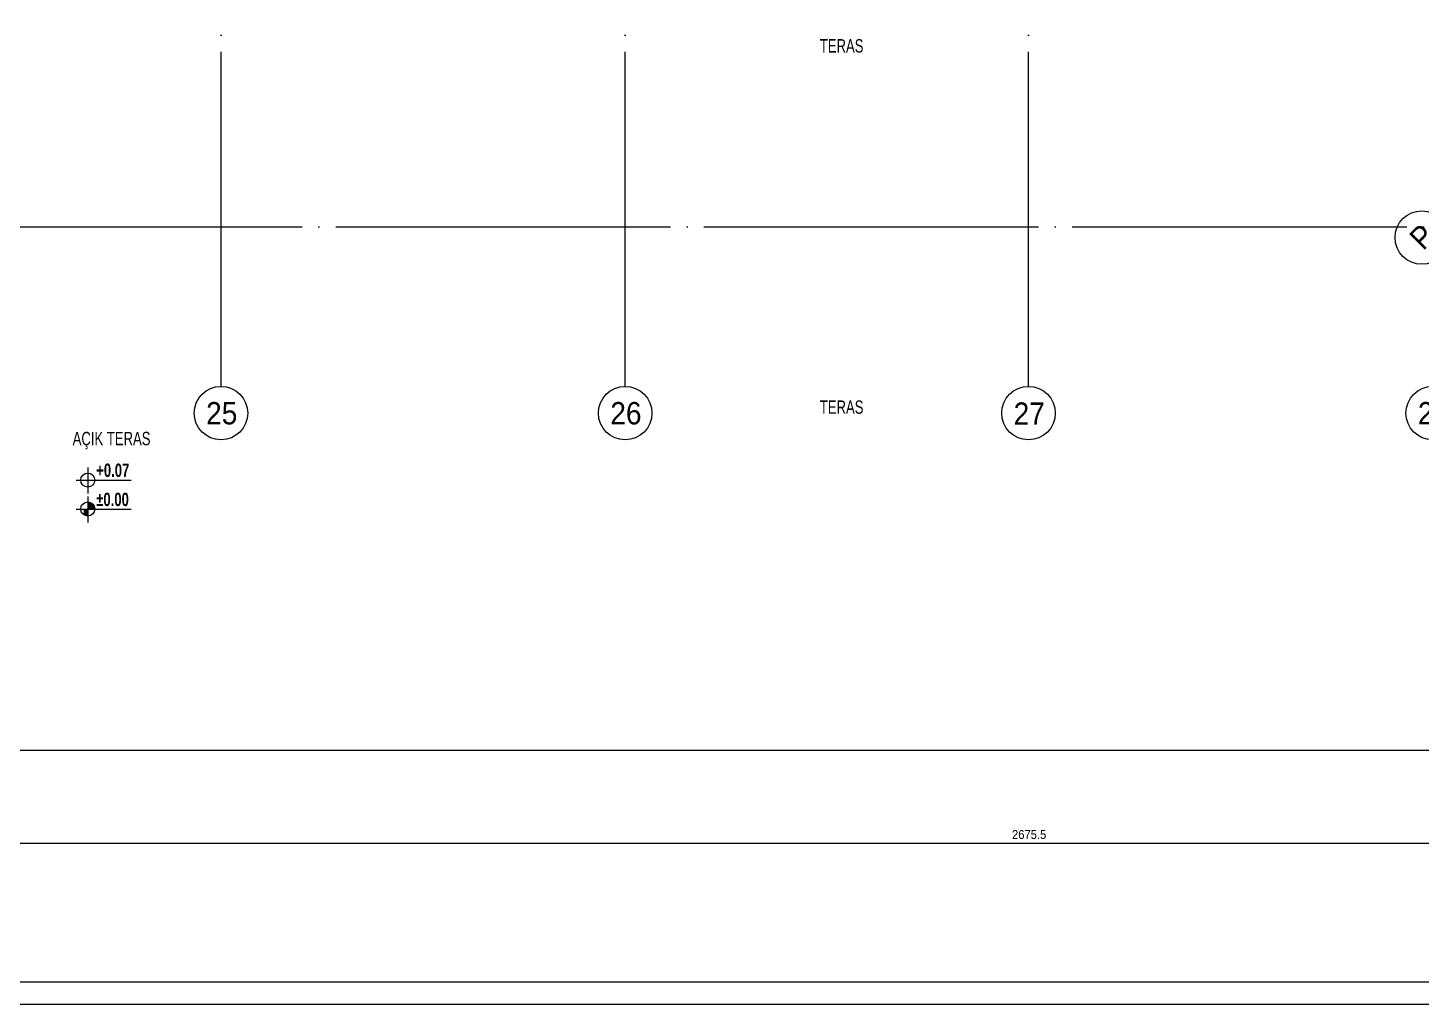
# Model space of a CAD drawing. Extents: x 460786 to 545292, y 30998 to 41694.
# Drawn here: x 491556 to 493117, y 37194 to 38288 of the extents above; entities that cross this region are included whole.
import ezdxf
from ezdxf.enums import TextEntityAlignment as Align

# ---------------------------------------------------------------- set-up
doc = ezdxf.new("R2010")
doc.units = 0
doc.header["$LTSCALE"] = 50
doc.header["$MEASUREMENT"] = 0
doc.header["$PDMODE"] = 35
doc.linetypes.add('DASHDOT', pattern=[5.5, 5, -0.25, 0, -0.25])
doc.layers.get('0').update_dxf_attribs({"linetype": 'CONTINUOUS'})
doc.layers.get('Defpoints').update_dxf_attribs({"linetype": 'CONTINUOUS'})
for name, color, linetype in [('A-Aks Balonu', 2, 'CONTINUOUS'), ('A-Aks Dikey', 12, 'DASHDOT'), ('A-Aks Yatay', 12, 'DASHDOT'), ('A-Gör 2', 40, 'CONTINUOUS'), ('A-Kot', 3, 'CONTINUOUS'), ('A-Lejant', 23, 'CONTINUOUS'), ('A-Tarama 1', 9, 'CONTINUOUS'), ('A-Yazı 1', 200, 'CONTINUOUS')]:
    doc.layers.add(name, color=color, linetype=linetype)
doc.styles.add('blkan', font='arial.ttf', dxfattribs={"width": 0.9, "height": 12.5})
doc.styles.get("Standard").update_dxf_attribs({"font": 'arial.ttf', "width": 0.9})
doc.styles.add('YAZI', font='arialbd.ttf', dxfattribs={"width": 0.9, "height": 150})
doc.dimstyles.new('EXIT', dxfattribs={"dimscale": 50, "dimtxt": 0.23, "dimasz": 0.03, "dimexe": 0.125, "dimexo": 0.5, "dimgap": 0.09, "dimtad": 1, "dimzin": 1, "dimdsep": 46, "dimtxsty": 'Standard', "dimblk": 'TICK', "dimcen": 0.2, "dimadec": 0, "dimazin": 0, "dimtfac": 1, "dimtix": 1, "dimtofl": 0, "dimtmove": 2, "dimatfit": 3, "dimldrblk": 'TICK', "dimfxl": 1, "dimtolj": 1, "dimtzin": 1, "dimarcsym": 0})

# ---------------------------------------------------------------- blocks, each defined once
blk = doc.blocks.new('aks')
blk.add_circle((-0.8, 38.6), 60)
at = {"width": 0.9}
blk.add_attdef('AKSNO', text='', height=50, dxfattribs=at).set_placement((-0.8, 38.6), align=Align.MIDDLE_CENTER)
blk = doc.blocks.new('kot-p')
for p, q in [((11, 28.7), (11, 4.4)), ((51.5, 16.6), (0.1, 16.6)), ((11, 1.7), (11, -22.5)), ((51.5, -10.4), (0.1, -10.4)), ((7.5, -10.4), (7.5, -15.5)), ((8.4, -10.4), (8.4, -16)), ((9.2, -10.4), (9.2, -16.3)), ((10.1, -10.4), (10.1, -16.5)), ((11.9, -3.5), (11.9, -10.4)), ((12.7, -3.6), (12.7, -10.4)), ((13.6, -3.9), (13.6, -10.4)), ((14.5, -4.4), (14.5, -10.4)), ((15.4, -5), (15.4, -10.4)), ((16.2, -6), (16.2, -10.4)), ((17.1, -7.5), (17.1, -10.4))]:
    blk.add_line(p, q)
for centre in [(11, 17), (11, -10)]:
    blk.add_circle(centre, 6.56)
at = {"style": 'YAZI', "width": 0.7}
for tag, p in [('BITMIŞKOT', (18.9, 19.9)), ('KABAKOT', (18.9, -7.3))]:
    blk.add_attdef(tag, p, '', height=12.5, dxfattribs=at)
blk = doc.blocks.new('TICK', base_point=(53.7, 38.1))
blk.add_line((55.4, 38.1), (52, 38.1))
blk.add_circle((53.7, 38.1), 1.67)
blk = doc.blocks.new('*D1030')
at = {"layer": 'A-Tarama 1', "color": 0, "lineweight": -2, "transparency": 16777216}
for p, q in [((491340.1, 37453.4), (491340.1, 37368.1)), ((494015.5, 37453.4), (494015.5, 37368.1)), ((491341.6, 37374.3), (494014, 37374.3))]:
    blk.add_line(p, q, dxfattribs=at)
at = {"layer": 'Defpoints', "color": 0, "transparency": 16777216}
for p in [(491340.1, 37478.4), (494015.5, 37478.4), (494015.5, 37374.3)]:
    blk.add_point(p, dxfattribs=at)
at = {"layer": 'A-Tarama 1', "color": 0, "lineweight": -2, "transparency": 16777216, "xscale": 1.5, "yscale": 1.5, "zscale": 1.5, "rotation": 180}
blk.add_blockref('TICK', (491340.1, 37374.3), dxfattribs=at)
at = {"layer": 'A-Tarama 1', "color": 0, "lineweight": -2, "transparency": 16777216, "xscale": 1.5, "yscale": 1.5, "zscale": 1.5}
blk.add_blockref('TICK', (494015.5, 37374.3), dxfattribs=at)
at = {"layer": 'A-Tarama 1', "color": 0, "transparency": 16777216, "insert": (492677.8, 37383.9), "char_height": 10, "attachment_point": 5}
blk.add_mtext('\\A1;2675.5', dxfattribs=at)

msp = doc.modelspace()

# ---------------------------------------------------------------- linework, layer by layer
at = {"layer": 'A-Aks Dikey', "ltscale": 1.5}
for p, q in [((491772.08, 37886.28), (491772.08, 41299.23)), ((492225.08, 37886.28), (492225.08, 41299.23)), ((492677.08, 37886.28), (492677.08, 41299.23))]:
    msp.add_line(p, q, dxfattribs=at)
at = {"layer": 'A-Aks Yatay', "ltscale": 1.5}
msp.add_line((486949.49, 38065.2), (494804.32, 38065.2), dxfattribs=at)
at = {"layer": 'A-Gör 2'}
msp.add_line((491340.08, 37478.45), (494015.53, 37478.45), dxfattribs=at)
at = {"layer": 'A-Lejant'}
msp.add_lwpolyline([(460786.15, 41693.81), (460786.15, 37193.81), (545291.84, 37193.81), (545291.84, 41693.81), (460786.15, 41693.81)], dxfattribs=at)
msp.add_lwpolyline([(460811.15, 41668.81), (460811.15, 37218.81), (545266.84, 37218.81), (545266.84, 41668.81)], close=True, dxfattribs=at)

# ---------------------------------------------------------------- block references
at = {"layer": 'A-Aks Balonu'}
ref = msp.add_blockref('aks', (493131.81, 38039.71), dxfattribs=dict(at, xscale=0.5, yscale=0.5, zscale=0.5, rotation=45))
ref.add_attrib('AKSNO', 'P', dxfattribs={"layer": '0', "height": 25, "rotation": 45, "width": 0.9}).set_placement((493118.12, 38053.94), align=Align.MIDDLE_CENTER)
ref = msp.add_blockref('aks', (491771.66, 37875.6), dxfattribs=dict(at, xscale=0.5, yscale=0.5, zscale=0.5, rotation=180))
ref.add_attrib('AKSNO', '25', dxfattribs={"layer": '0', "height": 25, "width": 0.9}).set_placement((491772.88, 37856.18), align=Align.MIDDLE_CENTER)
ref = msp.add_blockref('aks', (492224.66, 37875.6), dxfattribs=dict(at, xscale=0.5, yscale=0.5, zscale=0.5, rotation=180))
ref.add_attrib('AKSNO', '26', dxfattribs={"layer": '0', "height": 25, "width": 0.9}).set_placement((492225.88, 37856.18), align=Align.MIDDLE_CENTER)
ref = msp.add_blockref('aks', (492676.66, 37875.6), dxfattribs=dict(at, xscale=0.5, yscale=0.5, zscale=0.5, rotation=180))
ref.add_attrib('AKSNO', '27', dxfattribs={"layer": '0', "height": 25, "width": 0.9}).set_placement((492677.88, 37855.76), align=Align.MIDDLE_CENTER)
ref = msp.add_blockref('aks', (493129.66, 37875.6), dxfattribs=dict(at, xscale=0.5, yscale=0.5, zscale=0.5, rotation=180))
ref.add_attrib('AKSNO', '28', dxfattribs={"layer": '0', "height": 25, "width": 0.9}).set_placement((493130.88, 37856.18), align=Align.MIDDLE_CENTER)
at = {"layer": 'A-Kot', "xscale": 1.199999999953434, "yscale": 1.199999999953434, "zscale": 1.199999999953434}
msp.add_blockref('kot-p', (491609.54, 37760.84), dxfattribs=at).add_auto_attribs({'KABAKOT': '%%p0.00', 'BITMIŞKOT': '+0.07'})

# ---------------------------------------------------------------- texts
at = {"layer": 'A-Yazı 1', "style": 'blkan', "width": 0.7}
for s, p in [('TERAS', (492443.18, 38260.47)), ('TERAS', (492443.18, 37855.55)), ('AÇIK TERAS', (491605.84, 37820.29))]:
    msp.add_text(s, height=15, dxfattribs=at).set_placement(p)

# ---------------------------------------------------------------- dimensions: what is measured, and where the dimension line sits
at = {"layer": 'A-Tarama 1'}
dim = msp.add_linear_dim(base=(494015.5318, 37374.3371), p1=(491340.0802, 37478.4461), p2=(494015.5318, 37478.4461), dimstyle='EXIT', override={"dimtxt": 0.2, "dimdec": 1, "dimzin": 9, "dimtdec": 1, "dimfxl": 20, "dimfxlon": 1}, dxfattribs=at)
dim.commit()
dim.dimension.update_dxf_attribs({"geometry": '*D1030', "text_midpoint": (492677.806, 37383.9429)})

doc.saveas('drawing.dxf')
